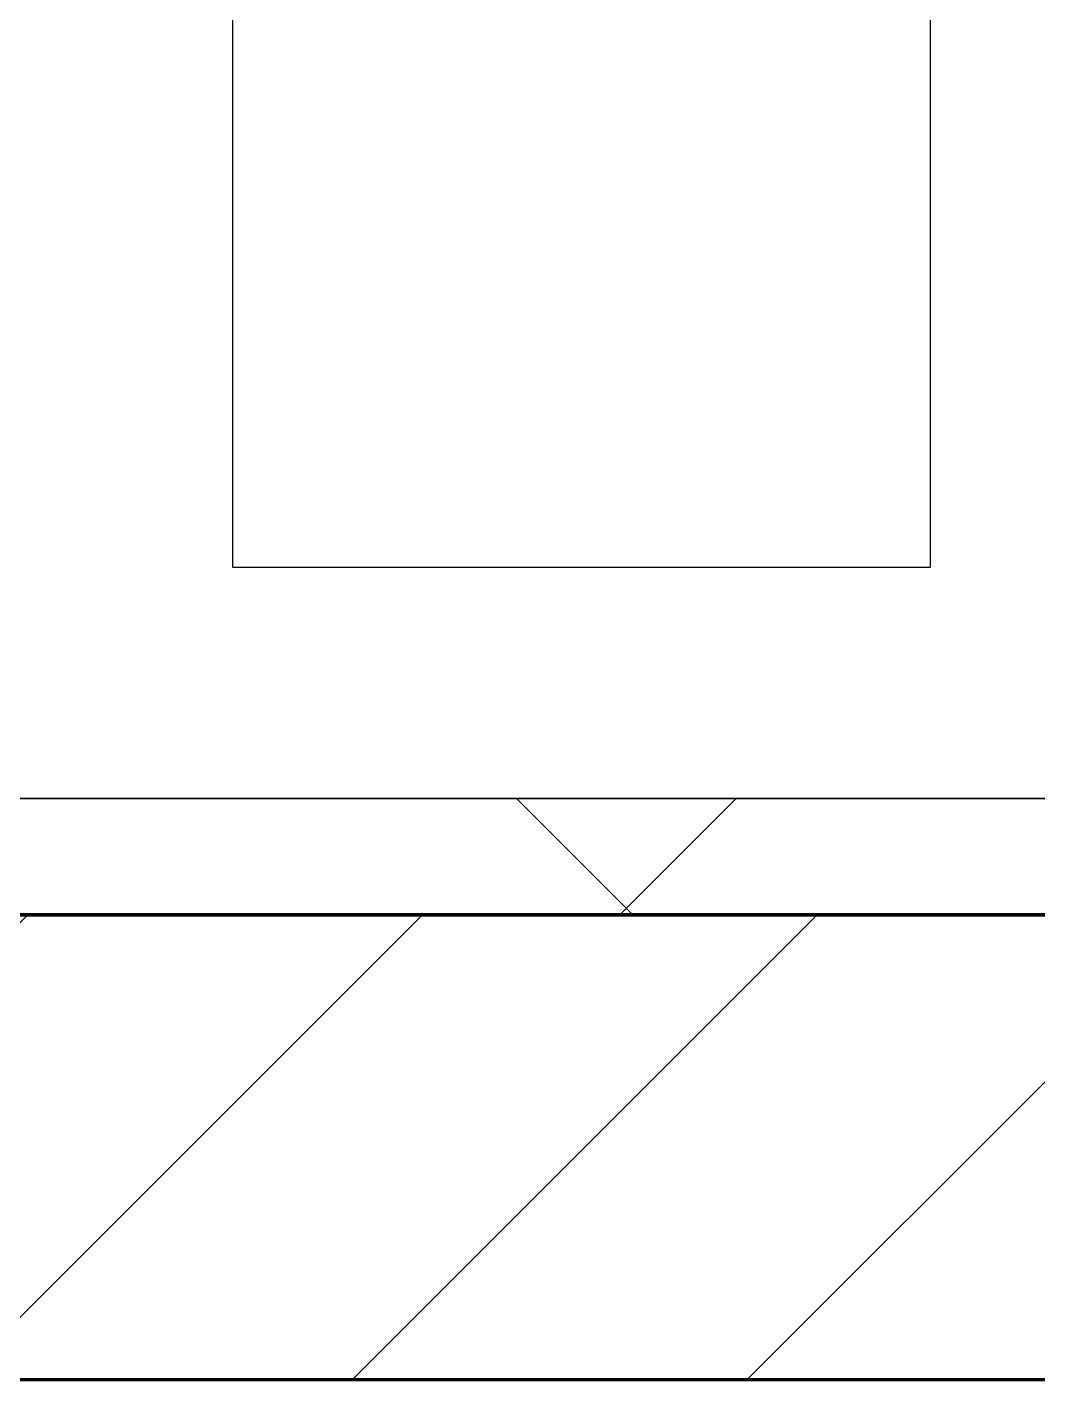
# Model space of a CAD drawing. Header units: millimetres. Extents: x -794334 to -714814, y -17806 to 22403.
# Drawn here: x -742720 to -742285, y -4021 to -3439 of the extents above; entities that cross this region are included whole.
import ezdxf
from ezdxf.xclip import XClip

# ---------------------------------------------------------------- set-up
doc = ezdxf.new("R2010")
doc.units = ezdxf.units.MM
doc.header["$XCLIPFRAME"] = 0
doc.layers.add('000 - WIPEOUT', color=250, linetype='Continuous')
doc.layers.add('A11_ALU.SOLID SHEET', color=2, linetype='Continuous')
for name, color, linetype, lineweight in [('A-GLAZ-CURT', 2, 'Continuous', 9), ('A-WALL', 5, 'Continuous', 35), ('A-WALL-FNSH', 2, 'Continuous', 35), ('A-WALL-PATT', 1, 'Continuous', 35), ('WALL-E', 2, 'Continuous', 35)]:
    doc.layers.add(name, color=color, linetype=linetype, lineweight=lineweight)

# ---------------------------------------------------------------- blocks, each defined once
blk = doc.blocks.new('PPLS-PP19_Custom Tile Pattern - Custom Tile Pattern-V177-4252-01 ENLARGED CONCOURSE LEVEL - REFLECTED CEILING PLAN - SHEET 3')
at = {"layer": 'A-GLAZ-CURT'}
for p, q in [((-300, 0), (300, 0)), ((300, 0), (-300, 0)), ((195.99, 0), (213.31, 0)), ((213.31, 0), (195.99, 0)), ((230.06, 0), (300, 0)), ((-300, -50), (300, -50)), ((300, -50), (-300, -50))]:
    blk.add_line(p, q, dxfattribs=at)
for points, knots in [([(168.37, 0), (167.68, 0), (162.47, 0), (147.02, 0), (109.77, 0), (76.86, 0), (57.82, 0), (46.51, 0), (41.18, 0), (36.02, 0), (35.54, 0), (35.54, 0)], [-543.375029, -543.375029, -543.375029, -543.375029, -530.793311, -458.593899, -401.860199, -357.622665, -341.267687, -334.000314, -326.15566, -319.318397, -317.489778, -317.489778, -317.489778, -317.489778]), ([(94.4, 0), (94.4, 0), (94.64, 0), (99.11, 0), (108.97, 0), (120.79, 0), (139.94, 0), (163.31, 0), (185.23, 0), (193.62, 0), (194.69, 0), (194.79, 0)], [-2348.345796, -2348.345796, -2348.345796, -2348.345796, -2310.419338, -2233.599744, -2052.234781, -1843.028543, -1530.39897, -1095.004608, -529.74427, -295.064701, -265.121568, -265.121568, -265.121568, -265.121568]), ([(128.58, 0), (128.8, 0), (130.16, 0), (139.26, 0), (152.67, 0), (161.24, 0), (162.19, 0), (162.75, 0)], [-633.326174, -633.326174, -633.326174, -633.326174, -627.736123, -618.981161, -602.094757, -592.980799, -581.414464, -581.414464, -581.414464, -581.414464]), ([(181.19, 0), (180.65, 0), (176.82, 0), (171, 0), (161.95, 0), (161.28, 0), (158.35, 0), (157.85, 0), (157.77, 0)], [-11150.701257, -11150.701257, -11150.701257, -11150.701257, -11105.624034, -10839.086983, -10768.332124, -10666.779182, -10580.760289, -10550.278881, -10550.278881, -10550.278881, -10550.278881]), ([(300, 0), (286.53, 0), (254.22, 0), (207.11, 0), (177.41, 0), (159.34, 0), (158.33, 0), (158.3, 0)], [-285.253232, -285.253232, -285.253232, -285.253232, -244.693688, -187.987675, -143.776725, -129.632772, -123.352749, -123.352749, -123.352749, -123.352749]), ([(159.07, 0), (159.13, 0), (160.84, 0), (165.21, 0), (172.64, 0), (178.36, 0), (180.63, 0)], [-115.643202, -115.643202, -115.643202, -115.643202, -114.681583, -87.660824, -65.295536, -53.966828, -53.966828, -53.966828, -53.966828]), ([(162.75, 0), (165.4, 0), (170.91, 0), (172.61, 0), (172.61, 0)], [-111.264224, -111.264224, -111.264224, -111.264224, -56.742688, -19.085662, -19.085662, -19.085662, -19.085662]), ([(247.1, 0), (246.76, 0), (245.04, 0), (238.34, 0), (226.56, 0), (221.1, 0), (200.27, 0), (182.99, 0), (174.27, 0), (169.67, 0), (168.99, 0)], [-9649.085549, -9649.085549, -9649.085549, -9649.085549, -9581.591397, -9406.094246, -9221.510254, -9016.44624, -8717.832359, -8253.978395, -8152.463617, -8069.855175, -8069.855175, -8069.855175, -8069.855175]), ([(171.51, 0), (176.48, 0), (193.23, 0), (201.73, 0), (208.81, 0), (213.9, 0), (241.96, 0), (266.73, 0), (281.71, 0), (291.71, 0), (296.52, 0), (297.86, 0), (298.09, 0)], [-7971.819559, -7971.819559, -7971.819559, -7971.819559, -7784.112253, -7606.717214, -7289.299508, -7042.621073, -6582.165592, -6068.460911, -5766.029927, -5566.724884, -5280.360606, -5199.253518, -5199.253518, -5199.253518, -5199.253518]), ([(181.17, 0), (183.51, 0), (190.26, 0), (208.82, 0), (219.42, 0), (230.06, 0)], [-53.078657, -53.078657, -53.078657, -53.078657, -41.623857, -24.459831, 0, 0, 0, 0]), ([(181.22, 0), (183.82, 0), (191.02, 0), (201.08, 0), (207.47, 0), (213.96, 0), (215.11, 0)], [-245.931126, -245.931126, -245.931126, -245.931126, -237.955587, -223.92608, -215.862851, -208.75215, -208.75215, -208.75215, -208.75215]), ([(193.8, 0), (193.33, 0), (190.38, 0), (186.15, 0), (181.22, 0)], [-11665.349007, -11665.349007, -11665.349007, -11665.349007, -11565.880756, -11151.613272, -11151.613272, -11151.613272, -11151.613272]), ([(215.22, 0), (214.62, 0), (210.55, 0), (203.98, 0), (191.69, 0), (183.59, 0), (181.98, 0)], [-203.825446, -203.825446, -203.825446, -203.825446, -198.527383, -184.406837, -162.427601, -156.972146, -156.972146, -156.972146, -156.972146]), ([(300, 0), (288.22, 0), (262, 0), (230.43, 0), (219.94, 0), (219.02, 0)], [-12528.858583, -12528.858583, -12528.858583, -12528.858583, -11905.454923, -11162.864862, -10856.732305, -10856.732305, -10856.732305, -10856.732305]), ([(219.9, 0), (220.86, 0), (227.84, 0), (242.06, 0), (246.54, 0), (246.96, 0)], [-10670.940496, -10670.940496, -10670.940496, -10670.940496, -10511.382485, -9925.173265, -9834.877357, -9834.877357, -9834.877357, -9834.877357]), ([(284.76, 0), (284.76, 0), (285.09, 0), (287.47, 0), (293.59, 0), (297.76, 0), (300, 0)], [-4110.630118, -4110.630118, -4110.630118, -4110.630118, -4053.389046, -3959.664717, -3862.421465, -3746.95702, -3746.95702, -3746.95702, -3746.95702]), ([(297.38, 0), (295.84, 0), (291.62, 0), (285.38, 0), (284.87, 0)], [-4803.172655, -4803.172655, -4803.172655, -4803.172655, -4358.271401, -4143.037883, -4143.037883, -4143.037883, -4143.037883])]:
    blk.add_open_spline(points, degree=3, knots=knots, dxfattribs=at)
for points in [[(168.74, 0), (168.74, 0), (169.81, 0), (171.51, 0)], [(181.22, 0), (177.32, 0), (173.42, 0), (169.49, 0)], [(172.07, 0), (175.08, 0), (178.11, 0), (181.16, 0)], [(195.11, 0), (194.91, 0), (194.44, 0), (193.8, 0)]]:
    blk.add_open_spline(points, degree=3, dxfattribs=at)
blk = doc.blocks.new('PPLS-PP19_Custom Tile Pattern - Custom Tile Pattern-V178-4252-01 ENLARGED CONCOURSE LEVEL - REFLECTED CEILING PLAN - SHEET 3')
at = {"layer": 'A-GLAZ-CURT'}
for p, q in [((-300, 0), (300, 0)), ((300, 0), (-300, 0)), ((-293.07, 0), (-275.75, 0)), ((-275.75, 0), (-293.07, 0)), ((-222.32, 0), (-205, 0)), ((-205, 0), (-222.32, 0)), ((-300, -50), (300, -50)), ((300, -50), (-300, -50))]:
    blk.add_line(p, q, dxfattribs=at)
at = {"layer": 'A-GLAZ-CURT', "flags": 128}
for points in [[(-300, 0), (-291.56, 0), (-283.3, 0)], [(-283.55, 0), (-291.73, 0), (-300, 0)], [(-283.03, 0), (-275.2, 0), (-267.26, 0), (-259.45, 0), (-251.77, 0), (-244.2, 0), (-236.74, 0), (-229.36, 0), (-222.06, 0), (-214.83, 0), (-207.71, 0), (-200.76, 0), (-194.02, 0), (-187.54, 0), (-181.38, 0), (-175.58, 0), (-170.25, 0), (-165.64, 0), (-162.01, 0), (-159.53, 0), (-157.46, 0), (-154.52, 0), (-149.42, 0), (-141.84, 0), (-132.81, 0), (-126.08, 0)], [(-125.17, 0), (-128.55, 0), (-134.16, 0), (-140.03, 0), (-145.5, 0), (-150.63, 0), (-155.53, 0), (-160.27, 0), (-164.95, 0), (-169.65, 0), (-174.47, 0), (-179.49, 0), (-184.81, 0), (-190.44, 0), (-196.37, 0), (-202.58, 0), (-209.04, 0), (-215.73, 0), (-222.63, 0), (-229.72, 0), (-236.97, 0), (-244.39, 0), (-251.96, 0), (-259.67, 0), (-267.51, 0), (-275.48, 0), (-283.03, 0)]]:
    blk.add_lwpolyline(points, dxfattribs=at)
at = {"layer": 'A-GLAZ-CURT'}
for points, knots in [([(-300, 0), (-284.65, 0), (-236.57, 0), (-174.61, 0), (-129.95, 0), (-110.8, 0), (-99.5, 0), (-91.46, 0)], [-5323.127839, -5323.127839, -5323.127839, -5323.127839, -4502.809032, -2700.551212, -1002.059161, -460.363443, 0, 0, 0, 0]), ([(-80.14, 0), (-81.02, 0), (-95.25, 0), (-134.08, 0), (-202.53, 0), (-257.48, 0), (-283.02, 0)], [-19057.545901, -19057.545901, -19057.545901, -19057.545901, -18935.241197, -17136.203329, -15131.813646, -13741.536263, -13741.536263, -13741.536263, -13741.536263]), ([(-148.24, 0), (-148.94, 0), (-150.95, 0), (-158.72, 0), (-174.02, 0), (-185.59, 0), (-209.77, 0), (-232.01, 0), (-255.22, 0), (-262.59, 0), (-264.9, 0), (-265.4, 0)], [-2656.439487, -2656.439487, -2656.439487, -2656.439487, -2477.344047, -2237.412286, -2029.680487, -1755.085331, -1400.429864, -858.079193, -543.655514, -208.940337, 0, 0, 0, 0]), ([(-258.6, 0), (-257.91, 0), (-254.26, 0), (-241.25, 0), (-225.99, 0), (-213.1, 0), (-200.2, 0), (-185.8, 0), (-171.77, 0), (-158.7, 0), (-157.22, 0)], [-5722.54675, -5722.54675, -5722.54675, -5722.54675, -5657.471696, -5413.335975, -5017.494783, -4832.723979, -4666.091899, -4349.945572, -4000.813434, -3840.635403, -3840.635403, -3840.635403, -3840.635403]), ([(-133.82, 0), (-135.51, 0), (-137.8, 0), (-149.31, 0), (-162.01, 0), (-177.91, 0), (-199.46, 0), (-216.65, 0), (-231.26, 0), (-233.46, 0), (-234, 0)], [-2731.647847, -2731.647847, -2731.647847, -2731.647847, -2418.507304, -2308.929706, -2113.765672, -1763.376603, -1422.553702, -978.033455, -846.069444, -682.911962, -682.911962, -682.911962, -682.911962]), ([(-233.49, 0), (-233.44, 0), (-232.38, 0), (-230.74, 0), (-225.3, 0), (-223.63, 0)], [-455.274641, -455.274641, -455.274641, -455.274641, -440.605512, -119.536984, 0, 0, 0, 0]), ([(-223.63, 0), (-219.39, 0), (-206.17, 0), (-188.58, 0), (-169.02, 0), (-156.34, 0), (-148.84, 0), (-147.27, 0)], [-5463.295695, -5463.295695, -5463.295695, -5463.295695, -5161.076232, -4739.070012, -4465.409639, -4149.119819, -4064.406066, -4064.406066, -4064.406066, -4064.406066]), ([(-147.36, 0), (-147.56, 0), (-149.07, 0), (-150.03, 0), (-150.57, 0)], [-5313.074444, -5313.074444, -5313.074444, -5313.074444, -5298.784692, -5196.16478, -5196.16478, -5196.16478, -5196.16478]), ([(-150.34, 0), (-150.07, 0), (-149.14, 0), (-148.11, 0), (-147.32, 0)], [-4948.728362, -4948.728362, -4948.728362, -4948.728362, -4883.323924, -4745.144396, -4745.144396, -4745.144396, -4745.144396]), ([(-26.75, 0), (-27.82, 0), (-36.18, 0), (-53.55, 0), (-78.2, 0), (-110.94, 0), (-130.52, 0), (-147.74, 0), (-149.07, 0)], [-8718.362214, -8718.362214, -8718.362214, -8718.362214, -8532.293389, -8073.216054, -7508.296369, -7004.680444, -6449.282163, -6277.220794, -6277.220794, -6277.220794, -6277.220794]), ([(-147.32, 0), (-146.23, 0), (-140.03, 0), (-137.28, 0), (-133.93, 0), (-128.78, 0), (-126.5, 0)], [-6129.847156, -6129.847156, -6129.847156, -6129.847156, -6017.569127, -5560.701257, -5364.112219, -5231.017328, -5231.017328, -5231.017328, -5231.017328]), ([(-118.78, 0), (-121.86, 0), (-126.28, 0), (-136.61, 0), (-144.45, 0), (-147.08, 0)], [-5938.474035, -5938.474035, -5938.474035, -5938.474035, -5700.061948, -5508.838257, -5319.88299, -5319.88299, -5319.88299, -5319.88299]), ([(-86.16, 0), (-91.37, 0), (-104.13, 0), (-122.65, 0), (-139.03, 0), (-146.11, 0), (-146.95, 0)], [-1681.3698, -1681.3698, -1681.3698, -1681.3698, -1374.161226, -945.742622, -741.901385, -489.130243, -489.130243, -489.130243, -489.130243]), ([(-137.88, 0), (-140.56, 0), (-144.54, 0), (-146.3, 0), (-146.79, 0)], [-3187.727384, -3187.727384, -3187.727384, -3187.727384, -2919.378265, -2789.261461, -2789.261461, -2789.261461, -2789.261461]), ([(-146.69, 0), (-146.59, 0), (-145.49, 0), (-135.69, 0), (-128.29, 0), (-125.15, 0)], [-420.34245, -420.34245, -420.34245, -420.34245, -406.956646, -290.263673, 0, 0, 0, 0]), ([(-146.54, 0), (-144.94, 0), (-140.04, 0), (-127.26, 0), (-107.3, 0), (-90.42, 0), (-75.26, 0), (-68.41, 0), (-65.12, 0), (-63.63, 0)], [-4701.291944, -4701.291944, -4701.291944, -4701.291944, -4440.880425, -4054.690705, -3793.097032, -3402.597032, -3144.956779, -3050.982048, -2969.237017, -2969.237017, -2969.237017, -2969.237017]), ([(-146.3, 0), (-142.49, 0), (-135.37, 0), (-127.33, 0), (-124.19, 0), (-123.43, 0), (-123.28, 0)], [-4046.8857, -4046.8857, -4046.8857, -4046.8857, -3839.893365, -3647.167523, -3488.92562, -3439.852845, -3439.852845, -3439.852845, -3439.852845]), ([(-127.41, 0), (-131.63, 0), (-133.16, 0), (-134.09, 0), (-134.15, 0)], [-8540.990293, -8540.990293, -8540.990293, -8540.990293, -8266.114998, -8246.473386, -8246.473386, -8246.473386, -8246.473386]), ([(-134.15, 0), (-133.32, 0), (-130.31, 0), (-117.33, 0), (-94.88, 0), (-84, 0), (-80.33, 0)], [-7657.439573, -7657.439573, -7657.439573, -7657.439573, -7293.749979, -6839.55839, -6236.997189, -5890.338133, -5890.338133, -5890.338133, -5890.338133]), ([(-120.13, 0), (-120.14, 0), (-120.24, 0), (-121.3, 0), (-129.25, 0), (-133.82, 0)], [-2933.992132, -2933.992132, -2933.992132, -2933.992132, -2920.575025, -2840.280255, -2731.647847, -2731.647847, -2731.647847, -2731.647847]), ([(-113.43, 0), (-113.44, 0), (-113.96, 0), (-119.73, 0), (-125.43, 0), (-127.03, 0), (-127.41, 0)], [-328.499627, -328.499627, -328.499627, -328.499627, -282.672656, -98.539552, -24.539552, 0, 0, 0, 0]), ([(-126.5, 0), (-122.44, 0), (-108.71, 0), (-93.32, 0), (-82.26, 0), (-79.38, 0)], [-5231.017328, -5231.017328, -5231.017328, -5231.017328, -4994.692869, -4542.524482, -4376.609216, -4376.609216, -4376.609216, -4376.609216]), ([(-125.15, 0), (-124.93, 0), (-121.96, 0), (-113.01, 0), (-98.9, 0), (-88.91, 0), (-81.4, 0), (-79.76, 0)], [-3362.7396, -3362.7396, -3362.7396, -3362.7396, -3342.215224, -3074.362186, -2902.289527, -2605.247022, -2522.0547, -2522.0547, -2522.0547, -2522.0547]), ([(-122.08, 0), (-122.01, 0), (-121.69, 0), (-121.2, 0), (-120.88, 0)], [-3136.336417, -3136.336417, -3136.336417, -3136.336417, -3110.304437, -3035.164275, -3035.164275, -3035.164275, -3035.164275]), ([(-36.33, 0), (-36.43, 0), (-37.27, 0), (-45.02, 0), (-46.13, 0), (-60.59, 0), (-81.23, 0), (-99.51, 0), (-114.02, 0), (-117.28, 0), (-118.78, 0)], [-1855.773136, -1855.773136, -1855.773136, -1855.773136, -1810.870157, -1672.078046, -1405.135169, -1060.00838, -740.068933, -229.489605, -116.330425, 0, 0, 0, 0]), ([(-117.74, 0), (-117.19, 0), (-114.78, 0), (-113.43, 0), (-113.43, 0)], [-821.249067, -821.249067, -821.249067, -821.249067, -394.672656, -330.879064, -330.879064, -330.879064, -330.879064]), ([(-79.79, 0), (-81.1, 0), (-91.75, 0), (-107.61, 0), (-116.56, 0), (-117.56, 0)], [-2299.497386, -2299.497386, -2299.497386, -2299.497386, -2193.204658, -1433.981041, -985.49888, -985.49888, -985.49888, -985.49888]), ([(-115.82, 0), (-114.96, 0), (-110.41, 0), (-96.78, 0), (-71.33, 0), (-42.53, 0), (-12.78, 0), (4.23, 0), (9.64, 0), (10.14, 0), (10.18, 0)], [-5724.064692, -5724.064692, -5724.064692, -5724.064692, -5430.283136, -5103.229623, -4799.173296, -4065.652676, -3589.737505, -3285.047089, -3066.359526, -3044.715262, -3044.715262, -3044.715262, -3044.715262]), ([(-79.4, 0), (-85.11, 0), (-96.25, 0), (-112.01, 0), (-114.94, 0), (-115.63, 0)], [-1087.968597, -1087.968597, -1087.968597, -1087.968597, -789.402658, -501.969187, -243.577221, -243.577221, -243.577221, -243.577221]), ([(-91.46, 0), (-90.09, 0), (-86.51, 0), (-82.66, 0), (-80.43, 0)], [-19832.387487, -19832.387487, -19832.387487, -19832.387487, -19753.885894, -19638.67709, -19638.67709, -19638.67709, -19638.67709]), ([(-79.79, 0), (-81.24, 0), (-82.76, 0), (-83.28, 0), (-83.28, 0)], [-1608.428934, -1608.428934, -1608.428934, -1608.428934, -1424.436217, -1393.971743, -1393.971743, -1393.971743, -1393.971743]), ([(-83.28, 0), (-83.28, 0), (-82.95, 0), (-80.89, 0), (-79.53, 0)], [-1393.4169, -1393.4169, -1393.4169, -1393.4169, -1353.722004, -1286.743147, -1286.743147, -1286.743147, -1286.743147]), ([(-29.03, 0), (-33.97, 0), (-43.74, 0), (-56.37, 0), (-71.66, 0), (-76.16, 0), (-79.23, 0), (-79.41, 0)], [-2680.714891, -2680.714891, -2680.714891, -2680.714891, -2413.671296, -2161.752162, -2006.592567, -1646.621388, -1624.575241, -1624.575241, -1624.575241, -1624.575241]), ([(-36.62, 0), (-36.62, 0), (-40.35, 0), (-44.32, 0), (-57.94, 0), (-72.85, 0), (-79.4, 0)], [-4069.478503, -4069.478503, -4069.478503, -4069.478503, -3858.647035, -3538.256648, -2842.901703, -2310.191686, -2310.191686, -2310.191686, -2310.191686]), ([(-79.4, 0), (-79.19, 0), (-74.84, 0), (-62.97, 0), (-48.14, 0), (-36.49, 0), (-33.57, 0), (-29.94, 0), (-28.57, 0)], [-1284.602323, -1284.602323, -1284.602323, -1284.602323, -1274.333717, -1073.56893, -651.549973, -296.515819, -83.513472, 0, 0, 0, 0]), ([(-79.4, 0), (-75.59, 0), (-70.26, 0), (-65.93, 0), (-65.07, 0)], [-2515.863088, -2515.863088, -2515.863088, -2515.863088, -2322.099534, -2241.8264, -2241.8264, -2241.8264, -2241.8264]), ([(-79.38, 0), (-77.84, 0), (-70.57, 0), (-62.74, 0), (-60.36, 0), (-59.97, 0)], [-5860.111803, -5860.111803, -5860.111803, -5860.111803, -5713.340575, -5140.470607, -5006.787413, -5006.787413, -5006.787413, -5006.787413]), ([(-79.36, 0), (-77.85, 0), (-75.21, 0), (-72.73, 0), (-72.64, 0), (-72.64, 0)], [-19620.16269, -19620.16269, -19620.16269, -19620.16269, -19541.04734, -19478.625389, -19471.062469, -19471.062469, -19471.062469, -19471.062469]), ([(-63.96, 0), (-64.13, 0), (-70.11, 0), (-75.97, 0), (-79.08, 0)], [-2171.769325, -2171.769325, -2171.769325, -2171.769325, -2007.031671, -1821.48395, -1821.48395, -1821.48395, -1821.48395]), ([(-12.41, 0), (-17.53, 0), (-26.77, 0), (-40, 0), (-56.24, 0), (-69.67, 0), (-76.78, 0), (-78.93, 0)], [-2435.772209, -2435.772209, -2435.772209, -2435.772209, -2125.455881, -1792.521578, -1466.981642, -1208.454564, -1096.097494, -1096.097494, -1096.097494, -1096.097494]), ([(-78.48, 0), (-72.44, 0), (-61.77, 0), (-54.4, 0), (-48.53, 0), (-30.79, 0), (-18.03, 0), (8.61, 0), (15.02, 0), (22.91, 0), (31, 0), (39.04, 0), (51.19, 0), (58.74, 0), (61.34, 0), (61.45, 0)], [-4359.181107, -4359.181107, -4359.181107, -4359.181107, -4008.285538, -3689.699207, -3546.54457, -3315.260113, -2864.387349, -2439.246196, -2084.094819, -1956.422387, -1818.904206, -1645.594513, -1443.202566, -1228.752106, -1120.932285, -1120.932285, -1120.932285, -1120.932285]), ([(-66.39, 0), (-66.39, 0), (-63.63, 0), (-53.63, 0), (-34.42, 0), (-29.82, 0), (-29.19, 0)], [-2493.31794, -2493.31794, -2493.31794, -2493.31794, -2315.303971, -1809.437387, -963.711516, -666.19313, -666.19313, -666.19313, -666.19313]), ([(31.18, 0), (25.97, 0), (11.99, 0), (-16.92, 0), (-47.42, 0), (-65.77, 0), (-66.37, 0), (-66.38, 0)], [-4496.803627, -4496.803627, -4496.803627, -4496.803627, -4222.080604, -3745.412743, -2981.410125, -2542.574734, -2498.224237, -2498.224237, -2498.224237, -2498.224237]), ([(-63.63, 0), (-61.49, 0), (-57.39, 0), (-54.49, 0), (-45.2, 0), (-40.79, 0), (-40.46, 0), (-40.44, 0)], [-2969.237017, -2969.237017, -2969.237017, -2969.237017, -2851.217951, -2734.127174, -2474.780881, -2410.990208, -2350.645972, -2350.645972, -2350.645972, -2350.645972]), ([(-58.83, 0), (-58.37, 0), (-57.29, 0), (-54.23, 0), (-46.33, 0), (-42.62, 0), (-41.76, 0)], [-4859.52896, -4859.52896, -4859.52896, -4859.52896, -4680.891996, -4469.85053, -4321.566175, -4270.495146, -4270.495146, -4270.495146, -4270.495146]), ([(-51.83, 0), (-51.83, 0), (-51.78, 0), (-47.4, 0), (-46.01, 0), (-40.22, 0), (-36.78, 0)], [-632.814994, -632.814994, -632.814994, -632.814994, -627.965721, -508.377888, -260.442412, 0, 0, 0, 0]), ([(56.37, 0), (55.38, 0), (48.38, 0), (37, 0), (24.07, 0), (12.82, 0), (-2.9, 0), (-20.62, 0), (-32.81, 0), (-44.85, 0), (-51.43, 0), (-51.79, 0)], [-2688.093717, -2688.093717, -2688.093717, -2688.093717, -2634.532728, -2313.748533, -2106.613311, -1925.670641, -1617.263037, -1290.787923, -1039.307308, -819.71621, -644.910881, -644.910881, -644.910881, -644.910881]), ([(-41.76, 0), (-39.9, 0), (-37.72, 0), (-36.92, 0), (-36.77, 0)], [-4270.495146, -4270.495146, -4270.495146, -4270.495146, -4161.040818, -4106.245333, -4106.245333, -4106.245333, -4106.245333]), ([(-36.78, 0), (-32.43, 0), (-24.42, 0), (-15.84, 0), (-12.66, 0)], [-6191.144455, -6191.144455, -6191.144455, -6191.144455, -5862.463379, -5675.215751, -5675.215751, -5675.215751, -5675.215751]), ([(-36.29, 0), (-36.29, 0), (-34.66, 0), (-28.88, 0), (-26.95, 0), (-26.54, 0)], [-9150.272121, -9150.272121, -9150.272121, -9150.272121, -9057.163041, -8919.836787, -8834.607043, -8834.607043, -8834.607043, -8834.607043]), ([(30.82, 0), (29.27, 0), (20.14, 0), (3.54, 0), (-16.58, 0), (-34.76, 0), (-36.04, 0)], [-10462.034656, -10462.034656, -10462.034656, -10462.034656, -10363.088938, -9884.23066, -9424.652049, -9182.880979, -9182.880979, -9182.880979, -9182.880979]), ([(-33.34, 0), (-33.34, 0), (-32.93, 0), (-31.16, 0), (-30.52, 0)], [-2415.024266, -2415.024266, -2415.024266, -2415.024266, -2357.633367, -2323.618664, -2323.618664, -2323.618664, -2323.618664]), ([(-12.6, 0), (-14.55, 0), (-22, 0), (-30.57, 0), (-31.82, 0), (-32, 0)], [-3098.158219, -3098.158219, -3098.158219, -3098.158219, -2994.501669, -2698.150104, -2614.070998, -2614.070998, -2614.070998, -2614.070998]), ([(-30.76, 0), (-30.73, 0), (-29.99, 0), (-23.47, 0), (-15.75, 0), (-15.19, 0)], [-54176.191683, -54176.191683, -54176.191683, -54176.191683, -54157.274271, -53749.15266, -53717.791567, -53717.791567, -53717.791567, -53717.791567]), ([(-30.52, 0), (-27.11, 0), (-17.83, 0), (5.99, 0), (22.06, 0), (37.44, 0), (45.92, 0), (57.76, 0), (64.47, 0), (72.74, 0), (75.22, 0), (76.03, 0), (76.21, 0)], [-2323.618664, -2323.618664, -2323.618664, -2323.618664, -2142.497158, -1716.209403, -1206.526904, -1089.329421, -901.315459, -753.071572, -495.328968, -421.953223, -334.951786, -290.452333, -290.452333, -290.452333, -290.452333]), ([(-13, 0), (-14.35, 0), (-17.68, 0), (-25.97, 0), (-29.52, 0), (-30.21, 0)], [-55207.591944, -55207.591944, -55207.591944, -55207.591944, -54789.006179, -54461.685999, -54290.791712, -54290.791712, -54290.791712, -54290.791712]), ([(8.33, 0), (8.19, 0), (7.18, 0), (0.32, 0), (-13.89, 0), (-24.92, 0), (-29.03, 0)], [-3574.286521, -3574.286521, -3574.286521, -3574.286521, -3526.962355, -3285.499107, -2903.012179, -2680.714891, -2680.714891, -2680.714891, -2680.714891]), ([(-28.98, 0), (-28.66, 0), (-27.39, 0), (-24.45, 0), (-22.56, 0)], [-166.548282, -166.548282, -166.548282, -166.548282, -102.06493, 0, 0, 0, 0]), ([(-28.57, 0), (-26.93, 0), (-20.57, 0), (-15.92, 0), (-12.5, 0)], [-5361.429781, -5361.429781, -5361.429781, -5361.429781, -5261.36855, -5063.572571, -5063.572571, -5063.572571, -5063.572571]), ([(-22.56, 0), (-20.27, 0), (-17.03, 0), (-11.36, 0), (-7.66, 0), (-6.6, 0), (-6.44, 0)], [-56468.192263, -56468.192263, -56468.192263, -56468.192263, -56344.022017, -56303.229861, -56166.290093, -56124.392176, -56124.392176, -56124.392176, -56124.392176]), ([(-15.19, 0), (-13.07, 0), (7.48, 0), (33.73, 0), (51.11, 0), (55.8, 0)], [-461.142613, -461.142613, -461.142613, -461.142613, -429.606584, -390.253598, -375.858057, -375.858057, -375.858057, -375.858057]), ([(-11.56, 0), (-6.97, 0), (2.16, 0), (13.15, 0), (21.24, 0), (24.62, 0), (24.72, 0), (24.72, 0)], [-5045.768401, -5045.768401, -5045.768401, -5045.768401, -4785.90057, -4596.498881, -4445.288762, -4384.376941, -4376.041937, -4376.041937, -4376.041937, -4376.041937]), ([(9.32, 0), (9.08, 0), (7.65, 0), (2.57, 0), (-5.83, 0), (-10.46, 0), (-11.56, 0)], [-2922.926651, -2922.926651, -2922.926651, -2922.926651, -2882.788014, -2720.818881, -2518.50168, -2452.639991, -2452.639991, -2452.639991, -2452.639991]), ([(-11.54, 0), (-6.2, 0), (12.92, 0), (43.36, 0), (70.92, 0), (82.12, 0), (83.66, 0)], [-5653.29316, -5653.29316, -5653.29316, -5653.29316, -5340.621928, -4573.028122, -4094.177415, -3869.465285, -3869.465285, -3869.465285, -3869.465285]), ([(55.83, 0), (55.27, 0), (50.46, 0), (39.61, 0), (24.74, 0), (5.09, 0), (-7.45, 0), (-11.53, 0)], [-4356.784996, -4356.784996, -4356.784996, -4356.784996, -4326.416877, -4098.545751, -3766.694881, -3333.063701, -3117.043931, -3117.043931, -3117.043931, -3117.043931]), ([(-6.54, 0), (-6.73, 0), (-7.2, 0), (-7.6, 0), (-7.79, 0)], [-56009.792147, -56009.792147, -56009.792147, -56009.792147, -55949.290093, -55895.192118, -55895.192118, -55895.192118, -55895.192118])]:
    blk.add_open_spline(points, degree=3, knots=knots, dxfattribs=at)
for points in [[(-283.68, 0), (-289.02, 0), (-294.48, 0), (-300, 0)], [(-152.35, 0), (-151.12, 0), (-149.71, 0), (-148.14, 0)], [(-146.49, 0), (-144.76, 0), (-142.55, 0), (-138.62, 0)], [(-79.4, 0), (-81.64, 0), (-83.89, 0), (-86.16, 0)], [(-72.93, 0), (-74.71, 0), (-76.93, 0), (-79.39, 0)], [(-39.84, 0), (-39.08, 0), (-38.11, 0), (-37.36, 0)]]:
    blk.add_open_spline(points, degree=3, dxfattribs=at)
blk = doc.blocks.new('*U1029')
at = {"layer": 'A-GLAZ-CURT'}
for name, p in [('PPLS-PP19_Custom Tile Pattern - Custom Tile Pattern-V177-4252-01 ENLARGED CONCOURSE LEVEL - REFLECTED CEILING PLAN - SHEET 3', (36002.37, -7350)), ('PPLS-PP19_Custom Tile Pattern - Custom Tile Pattern-V178-4252-01 ENLARGED CONCOURSE LEVEL - REFLECTED CEILING PLAN - SHEET 3', (36602.37, -7350))]:
    blk.add_blockref(name, p, dxfattribs=at)
blk = doc.blocks.new('*U1271')
at = {"color": 3}
blk.add_wipeout([(-437.5, 7150), (437.5, 7150), (437.5, 6850), (-437.5, 6850)], dxfattribs=at).dxf.layer = '000 - WIPEOUT'
at = {"layer": 'A11_ALU.SOLID SHEET', "color": 0, "linetype": 'ByBlock'}
blk.add_lwpolyline([(-437.5, 6850), (437.5, 6850), (437.5, 7150), (-437.5, 7150)], close=True, dxfattribs=at)
blk = doc.blocks.new('*U1630')
blk.add_lwpolyline([(22690, -750), (19166.45, -750), (19116.45, -700), (18966.44, -550), (-101025.39, -550), (-101025.39, -6704.96), (-96300, -6704.96), (-96300, -7350), (-94497.63, -7350), (17250, -7350), (17250, -6849.96), (18300, -6849.96), (22690, -6849.96)], close=True)
at = {"layer": 'A11_ALU.SOLID SHEET', "color": 0, "linetype": 'ByBlock', "rotation": 90}
blk.add_blockref('*U1271', (9200, -6813), dxfattribs=at)

msp = doc.modelspace()

# ---------------------------------------------------------------- block references
at = {"layer": 'A11_ALU.SOLID SHEET'}
ref = msp.add_blockref('*U1630', (-744681.24, 3579.02), dxfattribs=at)
XClip(ref).set_block_clipping_path([(-45802.4668593339, -9620.0029952967), (23702.8690583039, 10334.9999958097)])

# ---------------------------------------------------------------- next in the draw order: hatches: boundary and pattern name
at = {"layer": 'A-WALL-PATT', "lineweight": 9}
h = msp.add_hatch(dxfattribs=at)
h.set_pattern_fill('FP_5', color=256, style=0, pattern_type=2)
h.set_pattern_definition([(45, (0, 0), (-212.13203, 212.13203), []), (135, (0, 0), (-212.13203, -212.13203), [])])
h.paths.add_polyline_path([(-727630.24, -3820.98), (-727382.37, -3820.98), (-727382.37, -3770.98), (-790483.7, -3770.98), (-790483.7, -3820.98), (-727766, -3820.98)])
h = msp.add_hatch(dxfattribs=at)
h.set_pattern_fill('FP_2', color=256, style=0, pattern_type=2)
h.set_pattern_definition([(45, (0, 0), (-84.852814, 84.852814), [])])
h.paths.add_polyline_path([(-727382.37, -4020.98), (-727382.37, -3820.98), (-790483.7, -3820.98), (-790483.7, -4020.98), (-727494.49, -4020.98)])

# ---------------------------------------------------------------- next in the draw order: linework, layer by layer
at = {"layer": 'A-WALL', "color": 7, "lineweight": 70}
for p, q in [((-745580, -3820.98), (-741980, -3820.98)), ((-741980, -3820.98), (-745580, -3820.98)), ((-741980, -4020.98), (-745580, -4020.98))]:
    msp.add_line(p, q, dxfattribs=at)
at = {"layer": 'A-WALL-FNSH', "color": 250}
msp.add_line((-745580, -3770.98), (-741980, -3770.98), dxfattribs=at)
at = {"layer": 'WALL-E'}
for p, q in [((-727382.37, -4020.98), (-790483.7, -4020.98)), ((-790483.7, -4020.98), (-727382.37, -4020.98))]:
    msp.add_line(p, q, dxfattribs=at)

# ---------------------------------------------------------------- next in the draw order: block references
msp.add_blockref('*U1029', (-778882.37, 3579.02))

doc.saveas('drawing.dxf')
